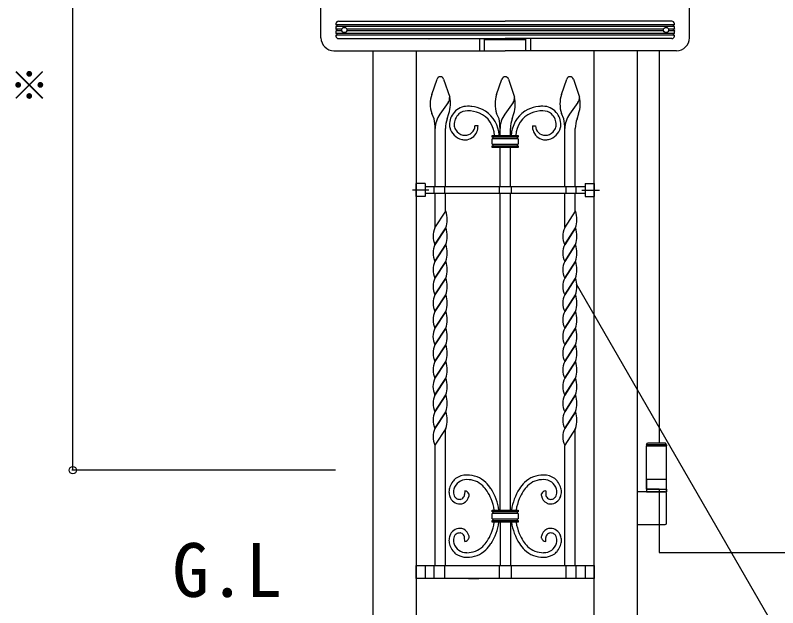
# Model space of a CAD drawing. Units: millimetres, scale not verified. Extents: x -4205 to 4205, y -2970 to 2970.
# Drawn here: x -1304 to -423, y -621 to 64 of the extents above; entities that cross this region are included whole.
import ezdxf
from ezdxf.enums import TextEntityAlignment as Align

# ---------------------------------------------------------------- set-up
doc = ezdxf.new("R2010")
doc.units = ezdxf.units.MM
doc.header["$LTSCALE"] = 20
for name, color, linetype in [('0-1_USER1', 3, 'Continuous'), ('0-2_YKK_A1', 4, 'Continuous'), ('0-3_YKK_D', 6, 'Continuous')]:
    doc.layers.add(name, color=color, linetype=linetype)
doc.styles.add('ＭＳ ゴシック', font='')
doc.styles.get('ＭＳ ゴシック').set_extended_font_data('MS Gothic')

msp = doc.modelspace()

# ---------------------------------------------------------------- linework, layer by layer
at = {"layer": '0-2_YKK_A1'}
for p, q in [((-950.94, 37.87), (-950.94, 247.87)), ((-524.94, 37.87), (-524.94, 247.87)), ((-930.62, 56.87), (-737.94, 56.87)), ((-545.26, 56.87), (-737.94, 56.87)), ((-933.93, 47.87), (-933.24, 47.87)), ((-933.93, 45.87), (-933.24, 45.87)), ((-933.84, 50.87), (-933.11, 50.87)), ((-933.71, 52.87), (-933.05, 52.87)), ((-926.77, 47.87), (-933.24, 47.87)), ((-926.77, 45.87), (-933.24, 45.87)), ((-542.77, 50.87), (-933.11, 50.87)), ((-542.83, 52.87), (-933.05, 52.87)), ((-554.77, 47.87), (-921.11, 47.87)), ((-554.77, 45.87), (-921.11, 45.87)), ((-542.64, 47.87), (-549.11, 47.87)), ((-542.64, 45.87), (-549.11, 45.87)), ((-542.17, 52.87), (-542.83, 52.87)), ((-542.04, 50.87), (-542.77, 50.87)), ((-541.95, 47.87), (-542.64, 47.87)), ((-541.95, 45.87), (-542.64, 45.87)), ((-933.84, 42.87), (-933.11, 42.87)), ((-933.71, 40.87), (-933.05, 40.87)), ((-542.77, 42.87), (-933.11, 42.87)), ((-542.83, 40.87), (-933.05, 40.87)), ((-930.62, 36.87), (-737.94, 36.87)), ((-825.94, 36.37), (-826.11, 36.2)), ((-767.44, 22.87), (-767.44, 36.87)), ((-761.94, 22.87), (-761.94, 36.87)), ((-761.94, 35.87), (-713.94, 35.87)), ((-545.26, 36.87), (-737.94, 36.87)), ((-713.94, 22.87), (-713.94, 36.87)), ((-708.44, 22.87), (-708.44, 36.87)), ((-542.17, 40.87), (-542.83, 40.87)), ((-542.04, 42.87), (-542.77, 42.87)), ((-935.94, 22.87), (-737.94, 22.87)), ((-890.94, 22.87), (-890.94, -637.13)), ((-840.94, 22.87), (-840.94, -637.13)), ((-539.94, 22.87), (-737.94, 22.87)), ((-634.94, -637.13), (-634.94, 22.87)), ((-584.94, -637.13), (-584.94, 22.87)), ((-559.94, 22.87), (-559.94, -430.88)), ((-822.89, -27.77), (-816.74, -10.13)), ((-809.14, -10.13), (-802.03, -30.88)), ((-747.89, -27.77), (-741.74, -10.13)), ((-734.14, -10.13), (-727.03, -30.88)), ((-672.89, -27.77), (-666.74, -10.13)), ((-659.14, -10.13), (-652.03, -30.88)), ((-803.9, -37.11), (-813.41, -50.59)), ((-728.9, -37.11), (-738.41, -50.59)), ((-653.9, -37.11), (-663.41, -50.59)), ((-820.05, -55.77), (-822.89, -49.54)), ((-804.85, -55.77), (-802.98, -49.54)), ((-745.05, -55.77), (-747.89, -49.54)), ((-729.85, -55.77), (-727.98, -49.54)), ((-670.05, -55.77), (-672.89, -49.54)), ((-654.85, -55.77), (-652.98, -49.54)), ((-818.94, -134.13), (-818.94, -67.18)), ((-806.94, -134.13), (-806.94, -67.18)), ((-769.38, -63.89), (-773, -63.89)), ((-743.94, -75.13), (-743.94, -67.18)), ((-731.94, -75.13), (-731.94, -67.18)), ((-706.5, -63.89), (-702.88, -63.89)), ((-668.94, -134.13), (-668.94, -67.18)), ((-656.94, -134.13), (-656.94, -67.18)), ((-752.94, -75.13), (-722.94, -75.13)), ((-752.94, -75.13), (-722.94, -75.13)), ((-752.94, -77.13), (-752.94, -75.13)), ((-722.94, -77.13), (-752.94, -77.13)), ((-752.94, -85.13), (-752.94, -79.13)), ((-722.94, -79.13), (-752.94, -79.13)), ((-751.94, -79.13), (-751.94, -77.13)), ((-723.94, -77.13), (-723.94, -79.13)), ((-722.94, -75.13), (-722.94, -77.13)), ((-722.94, -79.13), (-722.94, -85.13)), ((-752.94, -85.13), (-722.94, -85.13)), ((-752.94, -87.13), (-722.94, -87.13)), ((-752.94, -89.13), (-752.94, -87.13)), ((-751.94, -87.13), (-751.94, -85.13)), ((-723.94, -85.13), (-723.94, -87.13)), ((-722.94, -87.13), (-722.94, -89.13)), ((-722.94, -89.13), (-752.94, -89.13)), ((-722.94, -89.13), (-752.94, -89.13)), ((-743.94, -134.13), (-743.94, -89.13)), ((-731.94, -134.13), (-731.94, -89.13)), ((-840.94, -145.63), (-840.94, -130.63)), ((-830.57, -130.63), (-840.94, -130.63)), ((-830.57, -130.63), (-830.57, -145.63)), ((-645.31, -130.63), (-645.31, -145.63)), ((-645.31, -130.63), (-634.94, -130.63)), ((-634.94, -130.63), (-634.94, -145.63)), ((-826.39, -138.13), (-845.21, -138.13)), ((-830.57, -134.13), (-645.31, -134.13)), ((-819.94, -142.13), (-819.94, -134.13)), ((-808.23, -134.13), (-808.23, -142.13)), ((-744.94, -134.13), (-744.94, -142.13)), ((-730.94, -134.13), (-730.94, -142.13)), ((-667.65, -134.13), (-667.65, -142.13)), ((-655.94, -142.13), (-655.94, -134.13)), ((-649.49, -138.13), (-628.77, -138.13)), ((-830.57, -145.63), (-840.94, -145.63)), ((-645.31, -142.13), (-830.57, -142.13)), ((-818.94, -181.6), (-818.94, -142.13)), ((-806.94, -163.07), (-806.94, -142.13)), ((-743.94, -508.13), (-743.94, -142.13)), ((-731.94, -508.13), (-731.94, -142.13)), ((-668.94, -181.6), (-668.94, -142.13)), ((-656.94, -163.07), (-656.94, -142.13)), ((-645.31, -145.63), (-634.94, -145.63)), ((-819.14, -182), (-806.68, -162.68)), ((-669.14, -182), (-656.68, -162.68)), ((-819.14, -201.29), (-806.68, -182)), ((-806.68, -182), (-819.14, -201.32)), ((-669.14, -201.29), (-656.68, -182)), ((-656.68, -182), (-669.14, -201.32)), ((-819.14, -220.61), (-806.68, -201.29)), ((-806.68, -201.29), (-819.14, -220.61)), ((-669.14, -220.61), (-656.68, -201.29)), ((-656.68, -201.29), (-669.14, -220.61)), ((-819.14, -239.93), (-806.68, -220.61)), ((-806.68, -220.61), (-819.14, -239.93)), ((-669.14, -239.93), (-656.68, -220.61)), ((-656.68, -220.61), (-669.14, -239.93)), ((-819.14, -259.22), (-806.68, -239.93)), ((-806.68, -239.93), (-819.14, -259.25)), ((-669.14, -259.22), (-656.68, -239.93)), ((-656.68, -239.93), (-669.14, -259.25)), ((-819.14, -278.54), (-806.68, -259.22)), ((-806.68, -259.22), (-819.14, -278.54)), ((-669.14, -278.54), (-656.68, -259.22)), ((-656.68, -259.22), (-669.14, -278.54)), ((-819.14, -297.84), (-806.68, -278.54)), ((-806.68, -278.54), (-819.14, -297.86)), ((-669.14, -297.84), (-656.68, -278.54)), ((-656.68, -278.54), (-669.14, -297.86)), ((-819.14, -317.16), (-806.68, -297.84)), ((-806.68, -297.84), (-819.14, -317.18)), ((-669.14, -317.16), (-656.68, -297.84)), ((-656.68, -297.84), (-669.14, -317.18)), ((-819.14, -336.48), (-806.68, -317.16)), ((-806.68, -317.16), (-819.14, -336.48)), ((-669.14, -336.48), (-656.68, -317.16)), ((-656.68, -317.16), (-669.14, -336.48)), ((-819.14, -355.77), (-806.68, -336.48)), ((-806.68, -336.48), (-819.14, -355.8)), ((-669.14, -355.77), (-656.68, -336.48)), ((-656.68, -336.48), (-669.14, -355.8)), ((-819.14, -375.09), (-806.68, -355.77)), ((-806.68, -355.77), (-819.14, -375.12)), ((-669.14, -375.09), (-656.68, -355.77)), ((-656.68, -355.77), (-669.14, -375.12)), ((-819.14, -394.41), (-806.68, -375.09)), ((-806.68, -375.09), (-819.14, -394.41)), ((-669.14, -394.41), (-656.68, -375.09)), ((-656.68, -375.09), (-669.14, -394.41)), ((-819.14, -413.7), (-806.68, -394.41)), ((-806.68, -394.41), (-819.14, -413.73)), ((-669.14, -413.7), (-656.68, -394.41)), ((-656.68, -394.41), (-669.14, -413.73)), ((-806.68, -413.7), (-819.14, -433.02)), ((-806.94, -572.13), (-806.94, -414.36)), ((-656.68, -413.7), (-669.14, -433.02)), ((-656.94, -572.13), (-656.94, -414.36)), ((-574.44, -432.88), (-573.28, -430.88)), ((-552.59, -430.88), (-573.28, -430.88)), ((-551.44, -432.88), (-552.59, -430.88)), ((-818.94, -572.13), (-818.94, -433.42)), ((-668.94, -572.13), (-668.94, -433.42)), ((-574.44, -432.88), (-574.44, -433.88)), ((-551.44, -432.88), (-574.44, -432.88)), ((-574.44, -483.91), (-574.44, -433.91)), ((-574.44, -433.91), (-551.44, -433.91)), ((-551.44, -432.88), (-551.44, -433.88)), ((-551.44, -483.91), (-551.44, -433.91)), ((-574.44, -483.91), (-551.44, -483.91)), ((-574.44, -483.91), (-574.44, -486.91)), ((-559.94, -483.91), (-574.44, -483.91)), ((-559.94, -483.88), (-559.94, -557.13)), ((-551.44, -483.91), (-551.44, -486.91)), ((-784.77, -485.95), (-784.92, -490.29)), ((-691.11, -485.95), (-690.96, -490.29)), ((-552.94, -486.91), (-584.94, -486.91)), ((-574.44, -486.91), (-551.44, -486.91)), ((-551.44, -523.41), (-551.44, -488.41)), ((-752.94, -508.13), (-722.94, -508.13)), ((-752.94, -508.13), (-722.94, -508.13)), ((-752.94, -510.13), (-752.94, -508.13)), ((-722.94, -510.13), (-752.94, -510.13)), ((-751.94, -512.13), (-751.94, -510.13)), ((-723.94, -510.13), (-723.94, -512.13)), ((-722.94, -508.13), (-722.94, -510.13)), ((-752.94, -518.13), (-752.94, -512.13)), ((-722.94, -512.13), (-752.94, -512.13)), ((-752.94, -518.13), (-722.94, -518.13)), ((-752.94, -520.13), (-722.94, -520.13)), ((-752.94, -522.13), (-752.94, -520.13)), ((-751.94, -520.13), (-751.94, -518.13)), ((-723.94, -518.13), (-723.94, -520.13)), ((-722.94, -512.13), (-722.94, -518.13)), ((-722.94, -520.13), (-722.94, -522.13)), ((-722.94, -522.13), (-752.94, -522.13)), ((-722.94, -522.13), (-752.94, -522.13)), ((-743.94, -522.13), (-743.94, -572.13)), ((-731.94, -522.13), (-731.94, -572.13)), ((-584.94, -524.91), (-552.94, -524.91)), ((-784.77, -544.31), (-784.92, -539.97)), ((-691.11, -544.31), (-690.96, -539.97)), ((-830.57, -572.13), (-830.57, -587.13)), ((-819.94, -587.13), (-819.94, -572.13)), ((-808.23, -572.13), (-808.23, -587.13)), ((-744.94, -572.13), (-744.94, -587.13)), ((-730.94, -572.13), (-730.94, -587.13)), ((-667.65, -572.13), (-667.65, -587.13)), ((-655.94, -587.13), (-655.94, -572.13)), ((-645.31, -572.13), (-645.31, -587.13)), ((-780.29, -587.13), (-768.29, -587.13))]:
    msp.add_line(p, q, dxfattribs=at)
msp.add_lwpolyline([(-559.94, -557.13), (140.06, -557.13), (140.06, 62.87), (140.06, 142.87)], dxfattribs=at)
for points in [[(-574.44, -486.91), (-551.44, -486.91), (-551.44, -472.91), (-574.44, -472.91)], [(-634.94, -572.13), (-634.94, -587.13), (-840.94, -587.13), (-840.94, -572.13)]]:
    msp.add_lwpolyline(points, close=True, dxfattribs=at)
for centre in [(-923.94, 46.87), (-923.94, 46.87), (-551.94, 46.87), (-551.94, 46.87)]:
    msp.add_circle(centre, 3, dxfattribs=at)
for centre, radius, start, end in [((-853.94, 46.87), 80, 174.78409, 175.69878), ((-930.62, 53.87), 3, 90, 174.78409), ((-545.26, 53.87), 3, 5.21591, 90), ((-621.94, 46.87), 80, 4.30122, 5.21591), ((-853.94, 46.87), 80, 177.13402, 179.28378), ((-853.94, 46.87), 80, 180.71622, 182.86598), ((-933.24, 47.37), 0.5, 359.63874, 90), ((-933.24, 46.37), 0.5, 270, 0.36126), ((-933.11, 51.37), 0.5, 270, 356.74692), ((-933.05, 52.37), 0.5, 356.02295, 90), ((-853.94, 46.87), 78.8, 179.63874, 180.36126), ((-853.94, 46.87), 78.8, 176.02295, 176.74692), ((-542.83, 52.37), 0.5, 90, 183.97705), ((-621.94, 46.87), 78.8, 3.25308, 3.97705), ((-542.77, 51.37), 0.5, 183.25308, 270), ((-542.64, 47.37), 0.5, 90, 180.36126), ((-621.94, 46.87), 78.8, 359.63874, 0.36126), ((-542.64, 46.37), 0.5, 179.63874, 270), ((-621.94, 46.87), 80, 0.71622, 2.86598), ((-621.94, 46.87), 80, 357.13402, 359.28378), ((-935.94, 37.87), 15, 180, 270), ((-853.94, 46.87), 80, 184.30122, 185.21591), ((-930.62, 39.87), 3, 185.21591, 270), ((-933.11, 42.37), 0.5, 3.25308, 90), ((-933.05, 41.37), 0.5, 270, 3.97705), ((-853.94, 46.87), 78.8, 183.25308, 183.97705), ((-545.26, 39.87), 3, 270, 354.78409), ((-621.94, 46.87), 78.8, 356.02295, 356.74692), ((-542.83, 41.37), 0.5, 176.02295, 270), ((-542.77, 42.37), 0.5, 90, 176.74692), ((-621.94, 46.87), 80, 354.78409, 355.69878), ((-539.94, 37.87), 15, 270, 0), ((-812.94, -11.04), 3.91, 13.41967, 166.58033), ((-737.94, -11.04), 3.91, 13.41967, 166.58033), ((-662.94, -11.04), 3.91, 13.41967, 166.58033), ((-790.38, -38.65), 34.28, 161.484, 198.516), ((-813.48, -30.83), 11.45, 326.753, 359.755), ((-835.49, -38.65), 34.28, 341.484, 13.44461), ((-715.38, -38.65), 34.28, 161.484, 198.516), ((-738.48, -30.83), 11.45, 326.753, 359.755), ((-760.49, -38.65), 34.28, 341.484, 13.44461), ((-640.38, -38.65), 34.28, 161.484, 198.516), ((-663.48, -30.83), 11.45, 326.753, 359.755), ((-685.49, -38.65), 34.28, 341.484, 13.44461), ((-781.52, -61.92), 20.6, 90.047, 138.802), ((-781.54, -89.2), 47.87, 84.044, 90.001), ((-779.93, -77.53), 36.11, 64.092, 84.663), ((-695.95, -77.53), 36.11, 95.337, 115.908), ((-694.34, -89.2), 47.87, 89.999, 95.956), ((-694.36, -61.92), 20.6, 41.198, 89.953), ((-791.28, -67.18), 27.66, 143.15401, 180), ((-779.87, -62.88), 22.48, 139.738, 180.554), ((-779.37, -63.12), 17.68, 133.179, 179.959), ((-781.89, -61.16), 14.54, 88.645, 131.234), ((-781.52, -83.69), 37.07, 68.331, 90.038), ((-779.31, -75.96), 29.09, 1.647, 66.758), ((-780.72, -76.93), 35.92, 10.293, 62.539), ((-716.28, -67.18), 27.66, 143.15401, 180), ((-695.16, -76.93), 35.92, 117.461, 169.707), ((-696.57, -75.96), 29.09, 113.242, 178.353), ((-694.36, -83.69), 37.07, 89.962, 111.669), ((-693.99, -61.16), 14.54, 48.766, 91.355), ((-696.51, -63.12), 17.68, 0.041, 46.821), ((-696.01, -62.88), 22.48, 359.446, 40.262), ((-641.28, -67.18), 27.66, 143.15401, 180), ((-877.84, -67.18), 58.9, 0, 11.16597), ((-774.7, -67.18), 32.24, 159.28253, 180), ((-802.84, -67.18), 58.9, 0, 11.16597), ((-699.7, -67.18), 32.24, 159.28253, 180), ((-727.84, -67.18), 58.9, 0, 11.16597), ((-624.7, -67.18), 32.24, 159.28253, 180), ((-791.88, -63.06), 10.47, 180.22, 196.237), ((-783.05, -60.86), 19.56, 195.208, 254.791), ((-789.01, -62.73), 8.05, 182.635, 199.791), ((-781.91, -60.13), 15.62, 199.944, 222.787), ((-784.02, -63.86), 11.02, 268.544, 359.869), ((-787.86, -63.94), 18.49, 338.001, 0.162), ((-770.21, -75.2), 25.27, 0.155, 10.69), ((-705.67, -75.2), 25.27, 169.31, 179.845), ((-688.02, -63.94), 18.49, 179.838, 201.999), ((-691.86, -63.86), 11.02, 180.131, 271.456), ((-692.83, -60.86), 19.56, 285.209, 344.792), ((-693.97, -60.13), 15.62, 317.213, 340.056), ((-686.87, -62.73), 8.05, 340.209, 357.365), ((-684, -63.06), 10.47, 343.763, 359.78), ((-784.29, -62.85), 12.03, 220.973, 269.947), ((-784.29, -65.62), 14.55, 269.982, 338.876), ((-691.59, -65.62), 14.55, 201.124, 270.018), ((-691.59, -62.85), 12.03, 270.053, 319.027), ((-784.33, -62.97), 17.2, 257.049, 270.098), ((-691.55, -62.97), 17.2, 269.902, 282.951), ((-832.65, -172.34), 27.7, 339.592, 20.408), ((-682.65, -172.34), 27.7, 339.592, 20.408), ((-799.72, -191.66), 21.69, 153.551, 206.449), ((-832.61, -191.64), 27.66, 339.592, 20.408), ((-649.72, -191.66), 21.69, 153.551, 206.449), ((-682.61, -191.64), 27.66, 339.592, 20.408), ((-799.72, -210.95), 21.69, 153.551, 206.449), ((-832.8, -210.95), 27.85, 339.703, 20.297), ((-649.72, -210.95), 21.69, 153.551, 206.449), ((-682.8, -210.95), 27.85, 339.703, 20.297), ((-799.72, -230.27), 21.69, 153.551, 206.449), ((-832.65, -230.27), 27.7, 339.592, 20.408), ((-649.72, -230.27), 21.69, 153.551, 206.449), ((-682.65, -230.27), 27.7, 339.592, 20.408), ((-799.72, -249.59), 21.69, 153.551, 206.449), ((-832.61, -249.58), 27.66, 339.592, 20.408), ((-649.72, -249.59), 21.69, 153.551, 206.449), ((-682.61, -249.58), 27.66, 339.592, 20.408), ((-799.72, -268.88), 21.69, 153.551, 206.449), ((-832.8, -268.88), 27.85, 339.703, 20.297), ((-649.72, -268.88), 21.69, 153.551, 206.449), ((-682.8, -268.88), 27.85, 339.703, 20.297), ((-799.72, -288.2), 21.69, 153.551, 206.449), ((-832.61, -288.19), 27.66, 339.592, 20.408), ((-649.72, -288.2), 21.69, 153.551, 206.449), ((-682.61, -288.19), 27.66, 339.592, 20.408), ((-799.7, -307.51), 21.72, 153.551, 206.449), ((-832.8, -307.5), 27.85, 339.703, 20.297), ((-649.7, -307.51), 21.72, 153.551, 206.449), ((-682.8, -307.5), 27.85, 339.703, 20.297), ((-799.72, -326.82), 21.69, 153.551, 206.449), ((-832.8, -326.82), 27.85, 339.703, 20.297), ((-649.72, -326.82), 21.69, 153.551, 206.449), ((-682.8, -326.82), 27.85, 339.703, 20.297), ((-799.72, -346.14), 21.69, 153.551, 206.449), ((-832.61, -346.12), 27.66, 339.592, 20.408), ((-649.72, -346.14), 21.69, 153.551, 206.449), ((-682.61, -346.12), 27.66, 339.592, 20.408), ((-799.7, -365.44), 21.72, 153.551, 206.449), ((-832.8, -365.43), 27.85, 339.703, 20.297), ((-649.7, -365.44), 21.72, 153.551, 206.449), ((-682.8, -365.43), 27.85, 339.703, 20.297), ((-799.72, -384.75), 21.69, 153.551, 206.449), ((-832.8, -384.75), 27.85, 339.703, 20.297), ((-649.72, -384.75), 21.69, 153.551, 206.449), ((-682.8, -384.75), 27.85, 339.703, 20.297), ((-799.72, -404.07), 21.69, 153.551, 206.449), ((-832.61, -404.06), 27.66, 339.592, 20.408), ((-649.72, -404.07), 21.69, 153.551, 206.449), ((-682.61, -404.06), 27.66, 339.592, 20.408), ((-799.72, -423.36), 21.69, 153.551, 206.449), ((-649.72, -423.36), 21.69, 153.551, 206.449), ((-777.2, -490.72), 26.47, 143.956, 159.289), ((-784.84, -485.5), 17.23, 127.015, 143.032), ((-782.78, -487.9), 15, 88.162, 164.709), ((-782.29, -489.88), 22.27, 90.006, 125.473), ((-781.78, -498.62), 31.01, 46.369, 90.947), ((-782.28, -502.33), 29.43, 70.363, 90.025), ((-781.23, -497.6), 24.62, 45.209, 68.959), ((-694.1, -498.62), 31.01, 89.053, 133.631), ((-694.65, -497.6), 24.62, 111.041, 134.791), ((-693.6, -502.33), 29.43, 89.975, 109.637), ((-693.59, -489.88), 22.27, 54.527, 89.994), ((-693.1, -487.9), 15, 15.291, 91.838), ((-691.04, -485.5), 17.23, 36.968, 52.985), ((-698.68, -490.72), 26.47, 20.711, 36.044), ((-785.49, -487.21), 17.48, 160.429, 179.18), ((-786.88, -486.98), 10.8, 163.672, 179.917), ((-789.18, -506.07), 36.24, 32.911, 45.732), ((-791.62, -508.2), 44.73, 33.579, 45.714), ((-807.65, -517.28), 63.13, 8.30915, 32.401), ((-668.23, -517.28), 63.13, 147.599, 171.69085), ((-684.26, -508.2), 44.73, 134.286, 146.421), ((-686.7, -506.07), 36.24, 134.268, 147.089), ((-689, -486.98), 10.8, 0.083, 16.328), ((-690.39, -487.21), 17.48, 0.82, 19.571), ((-785.06, -486.95), 17.91, 180.035, 198.102), ((-790.13, -488.36), 12.66, 199.177, 270.156), ((-784.23, -487), 13.45, 179.828, 193.562), ((-789.12, -488.38), 8.38, 192.261, 213.514), ((-792.36, -490.63), 4.43, 212.397, 237.506), ((-789.92, -490.28), 5, 308.752, 359.909), ((-791.18, -489.54), 11.65, 296.82, 348.631), ((-784.77, -491.16), 5.2, 18.65, 90.044), ((-784.04, -491.05), 4.48, 9.774, 20.309), ((-789.59, -490.27), 9.96, 350.969, 359.903), ((-797.57, -512.13), 46.58, 21.426, 33.562), ((-678.31, -512.13), 46.58, 146.438, 158.574), ((-691.84, -491.05), 4.48, 159.691, 170.226), ((-686.29, -490.27), 9.96, 180.097, 189.031), ((-684.7, -489.54), 11.65, 191.369, 243.18), ((-691.11, -491.16), 5.2, 89.956, 161.35), ((-685.96, -490.28), 5, 180.091, 231.248), ((-685.75, -488.36), 12.66, 269.844, 340.823), ((-683.52, -490.63), 4.43, 302.494, 327.603), ((-686.76, -488.38), 8.38, 326.486, 347.739), ((-691.65, -487), 13.45, 346.438, 0.172), ((-690.82, -486.95), 17.91, 341.898, 359.965), ((-552.94, -488.41), 1.5, 0, 90), ((-790.08, -487.03), 8.69, 237.563, 269.891), ((-790.2, -492.35), 3.37, 271.676, 288.833), ((-790.11, -492.31), 8.71, 270.074, 298.799), ((-791.32, -489.12), 6.8, 289.008, 311.85), ((-812.44, -518.56), 62.78, 9.568, 21.932), ((-663.44, -518.56), 62.78, 158.068, 170.432), ((-685.77, -492.31), 8.71, 241.201, 269.926), ((-684.56, -489.12), 6.8, 228.15, 250.992), ((-685.68, -492.35), 3.37, 251.167, 268.324), ((-685.8, -487.03), 8.69, 270.109, 302.437), ((-807.65, -512.98), 63.13, 327.599, 351.69085), ((-812.44, -511.69), 62.78, 338.068, 350.432), ((-668.23, -512.98), 63.13, 188.30915, 212.401), ((-663.44, -511.69), 62.78, 189.568, 201.932), ((-552.94, -523.41), 1.5, 270, 0), ((-785.06, -543.31), 17.91, 161.898, 179.965), ((-790.13, -541.9), 12.66, 89.844, 160.823), ((-789.12, -541.88), 8.38, 146.486, 167.739), ((-792.36, -539.63), 4.43, 122.494, 147.603), ((-790.08, -543.23), 8.69, 90.109, 122.437), ((-790.11, -537.95), 8.71, 61.201, 89.926), ((-790.2, -537.91), 3.37, 71.167, 88.324), ((-791.32, -541.14), 6.8, 48.15, 70.992), ((-789.92, -539.98), 5, 0.091, 51.248), ((-791.18, -540.72), 11.65, 11.369, 63.18), ((-797.57, -518.13), 46.58, 326.438, 338.574), ((-678.31, -518.13), 46.58, 201.426, 213.562), ((-684.7, -540.72), 11.65, 116.82, 168.631), ((-685.96, -539.98), 5, 128.752, 179.909), ((-685.77, -537.95), 8.71, 90.074, 118.799), ((-684.56, -541.14), 6.8, 109.008, 131.85), ((-685.68, -537.91), 3.37, 91.676, 108.833), ((-685.75, -541.9), 12.66, 19.177, 90.156), ((-685.8, -543.23), 8.69, 57.563, 89.891), ((-683.52, -539.63), 4.43, 32.397, 57.506), ((-686.76, -541.88), 8.38, 12.261, 33.514), ((-690.82, -543.31), 17.91, 0.035, 18.102), ((-785.49, -543.05), 17.48, 180.82, 199.571), ((-784.23, -543.26), 13.45, 166.438, 180.172), ((-786.88, -543.28), 10.8, 180.083, 196.328), ((-782.78, -542.36), 15, 195.291, 271.838), ((-784.77, -539.1), 5.2, 269.956, 341.35), ((-784.04, -539.21), 4.48, 339.691, 350.226), ((-789.59, -539.99), 9.96, 0.097, 9.031), ((-789.18, -524.19), 36.24, 314.268, 327.089), ((-686.7, -524.19), 36.24, 212.911, 225.732), ((-691.84, -539.21), 4.48, 189.774, 200.309), ((-686.29, -539.99), 9.96, 170.969, 179.903), ((-691.11, -539.1), 5.2, 198.65, 270.044), ((-693.1, -542.36), 15, 268.162, 344.709), ((-689, -543.28), 10.8, 343.672, 359.917), ((-691.65, -543.26), 13.45, 359.828, 13.562), ((-690.39, -543.05), 17.48, 340.429, 359.18), ((-777.2, -539.54), 26.47, 200.711, 216.044), ((-784.84, -544.76), 17.23, 216.968, 232.985), ((-781.78, -531.64), 31.01, 269.053, 313.631), ((-781.23, -532.66), 24.62, 291.041, 314.791), ((-791.62, -522.06), 44.73, 314.286, 326.421), ((-684.26, -522.06), 44.73, 213.579, 225.714), ((-694.1, -531.64), 31.01, 226.369, 270.947), ((-694.65, -532.66), 24.62, 225.209, 248.959), ((-691.04, -544.76), 17.23, 307.015, 323.032), ((-698.68, -539.54), 26.47, 323.956, 339.289), ((-782.29, -540.38), 22.27, 234.527, 269.994), ((-782.28, -527.93), 29.43, 269.975, 289.637), ((-693.6, -527.93), 29.43, 250.363, 270.025), ((-693.59, -540.38), 22.27, 270.006, 305.473)]:
    msp.add_arc(centre, radius, start, end, dxfattribs=at)
at = {"layer": '0-3_YKK_D'}
for p, q in [((-1237.94, -461.91), (-1237.94, 449.09)), ((-934.16, -461.91), (-1238.94, -461.91))]:
    msp.add_line(p, q, dxfattribs=at)
msp.add_lwpolyline([(-655.73, -246.45), (-314.7, -837.13), (176.96, -837.13)], dxfattribs=at)
msp.add_circle((-1237.94, -461.91), 4.25, dxfattribs=at)

# ---------------------------------------------------------------- texts
at = {"layer": '0-1_USER1', "style": 'ＭＳ ゴシック'}
msp.add_text('G.L', height=62.32, dxfattribs=at).set_placement((-1122.91, -627.19), align=Align.BOTTOM_LEFT)
at = {"layer": '0-3_YKK_D', "style": 'ＭＳ ゴシック'}
msp.add_text('※', height=32.99, rotation=90, dxfattribs=at).set_placement((-1261.26, -39.14), align=Align.BOTTOM_LEFT)

doc.saveas('drawing.dxf')
